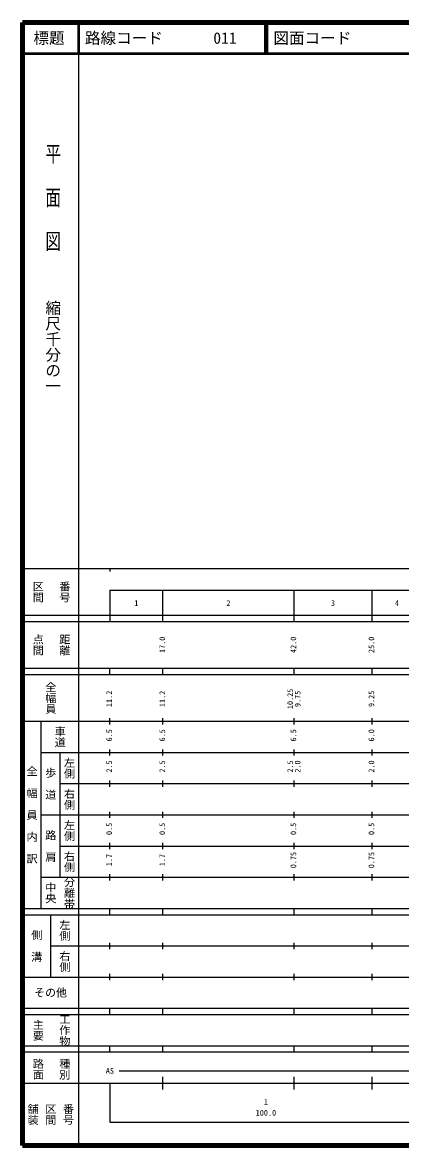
# Model space of a CAD drawing. Units: millimetres on the paper, enlarged 1000 times. Extents: x 40000 to 680000, y 20000 to 380000.
# Drawn here: x 40000 to 161131, y 20000 to 380000 of the extents above; entities that cross this region are included whole.
import ezdxf
from ezdxf.enums import TextEntityAlignment as Align

# ---------------------------------------------------------------- set-up
doc = ezdxf.new("R2010")
doc.units = ezdxf.units.MM
doc.header["$LTSCALE"] = 1000
for name, color, linetype, lineweight in [('M-TTL', 2, 'Continuous', 140), ('M-TTL-BAND', 7, 'Continuous', 25), ('M-TTL-LINE', 7, 'Continuous', 50)]:
    doc.layers.add(name, color=color, linetype=linetype, lineweight=lineweight)
doc.layers.add('M-TTL-TXT', color=7, linetype='Continuous')
doc.styles.add('@ＭＳ ゴシック', font='')
doc.styles.add('ＭＳ ゴシック', font='')
doc.styles.get('@ＭＳ ゴシック').set_extended_font_data('@MS Gothic')
doc.styles.get('ＭＳ ゴシック').set_extended_font_data('MS Gothic')

msp = doc.modelspace()

# ---------------------------------------------------------------- linework, layer by layer
at = {"layer": 'M-TTL'}
for p, q in [((40000, 380000), (40000, 20000)), ((680000, 380000), (40000, 380000)), ((40000, 20000), (680000, 20000))]:
    msp.add_line(p, q, dxfattribs=at)
at = {"layer": 'M-TTL-BAND'}
for p, q in [((58000, 370000), (58000, 20000)), ((40000, 205000), (579000, 205000)), ((68000, 205000), (68000, 204000)), ((68000, 198000), (579000, 198000)), ((68000, 198000), (68000, 188000)), ((85000, 188000), (85000, 198000)), ((127000, 188000), (127000, 198000)), ((152000, 188000), (152000, 198000)), ((40000, 190000), (579000, 190000)), ((40000, 188000), (579000, 188000)), ((40000, 173000), (579000, 173000)), ((68000, 171000), (68000, 173000)), ((85000, 171000), (85000, 173000)), ((127000, 171000), (127000, 173000)), ((152000, 171000), (152000, 173000)), ((40000, 171000), (579000, 171000)), ((40000, 156000), (579000, 156000)), ((46000, 96000), (46000, 156000)), ((68000, 155000), (68000, 157000)), ((85000, 155000), (85000, 157000)), ((127000, 155000), (127000, 157000)), ((152000, 155000), (152000, 157000)), ((46000, 146000), (579000, 146000)), ((52000, 146000), (52000, 106000)), ((68000, 145000), (68000, 147000)), ((85000, 145000), (85000, 147000)), ((127000, 145000), (127000, 147000)), ((152000, 145000), (152000, 147000)), ((68000, 135000), (68000, 137000)), ((85000, 135000), (85000, 137000)), ((127000, 135000), (127000, 137000)), ((152000, 135000), (152000, 137000)), ((52000, 136000), (579000, 136000)), ((46000, 126000), (579000, 126000)), ((68000, 125000), (68000, 127000)), ((85000, 125000), (85000, 127000)), ((127000, 125000), (127000, 127000)), ((152000, 125000), (152000, 127000)), ((52000, 116000), (579000, 116000)), ((68000, 115000), (68000, 117000)), ((85000, 115000), (85000, 117000)), ((127000, 115000), (127000, 117000)), ((152000, 115000), (152000, 117000)), ((46000, 106000), (579000, 106000)), ((68000, 105000), (68000, 107000)), ((85000, 105000), (85000, 107000)), ((127000, 105000), (127000, 107000)), ((152000, 105000), (152000, 107000)), ((40000, 96000), (579000, 96000)), ((40000, 94000), (579000, 94000)), ((49000, 94000), (49000, 74000)), ((68000, 94000), (68000, 96000)), ((85000, 94000), (85000, 96000)), ((127000, 94000), (127000, 96000)), ((152000, 94000), (152000, 96000)), ((49000, 84000), (579000, 84000)), ((68000, 83000), (68000, 85000)), ((85000, 83000), (85000, 85000)), ((127000, 83000), (127000, 85000)), ((152000, 83000), (152000, 85000)), ((40000, 74000), (579000, 74000)), ((68000, 73000), (68000, 75000)), ((85000, 73000), (85000, 75000)), ((127000, 73000), (127000, 75000)), ((152000, 73000), (152000, 75000)), ((40000, 64000), (579000, 64000)), ((40000, 62000), (579000, 62000)), ((68000, 62000), (68000, 64000)), ((85000, 62000), (85000, 64000)), ((127000, 62000), (127000, 64000)), ((152000, 62000), (152000, 64000)), ((40000, 52000), (579000, 52000)), ((68000, 50000), (68000, 52000)), ((85000, 50000), (85000, 52000)), ((127000, 50000), (127000, 52000)), ((152000, 50000), (152000, 52000)), ((40000, 50000), (579000, 50000)), ((71000, 44000), (274000, 44000)), ((40000, 40000), (579000, 40000)), ((68000, 40000), (68000, 27500)), ((85000, 38000), (85000, 42000)), ((127000, 38000), (127000, 42000)), ((152000, 38000), (152000, 42000)), ((68000, 27500), (579000, 27500))]:
    msp.add_line(p, q, dxfattribs=at)
at = {"layer": 'M-TTL-LINE'}
for p, q in [((58000, 380000), (58000, 370000)), ((117750, 380000), (117750, 370000)), ((118250, 380000), (118250, 370000)), ((40000, 370000), (680000, 370000))]:
    msp.add_line(p, q, dxfattribs=at)

# ---------------------------------------------------------------- texts
at = {"layer": 'M-TTL-BAND', "style": '@ＭＳ ゴシック', "width": 1.4}
msp.add_text('平  面  図', height=3666, rotation=270, dxfattribs=at).set_placement((49777, 306475), align=Align.MIDDLE_RIGHT)
at = {"layer": 'M-TTL-BAND', "style": '@ＭＳ ゴシック'}
msp.add_text('縮尺千分の一', height=3666, rotation=270, dxfattribs=at).set_placement((49777, 261030), align=Align.MIDDLE_RIGHT)
for s, p in [('区間', (45000, 197500)), ('番号', (53500, 197500)), ('点間', (45000, 180500)), ('距離', (53500, 180500)), ('全幅員', (49000, 163500)), ('車道', (52000, 151000)), ('左側', (55000, 141000)), ('全\u3000幅\u3000員\u3000内\u3000訳', (43000, 126000)), ('歩\u3000道', (49000, 136000)), ('右側', (55000, 131000)), ('左側', (55000, 121000)), ('路\u3000肩', (49000, 116000)), ('右側', (55000, 111000)), ('分離帯', (55000, 101000)), ('中央', (49000, 101000)), ('左側', (53500, 89000)), ('側\u3000溝', (44500, 84000)), ('右側', (53500, 79000)), ('工作物', (53500, 57000)), ('主要', (45000, 57000)), ('路面', (45000, 44500)), ('種別', (53500, 44500)), ('舗装', (43333, 30000)), ('区間', (49000, 30000)), ('番号', (54667, 30000))]:
    msp.add_text(s, height=2566, rotation=270, dxfattribs=at).set_placement(p, align=Align.MIDDLE_CENTER)
at = {"layer": 'M-TTL-BAND', "style": 'ＭＳ ゴシック'}
for s, p in [('1', (76500, 192405)), ('2', (106000, 192405)), ('3', (139500, 192405)), ('4', (160000, 192405)), ('AS', (68000, 42500)), ('1', (118000, 32523)), ('100.0', (118000, 29033))]:
    msp.add_text(s, height=1833, dxfattribs=at).set_placement(p, align=Align.BOTTOM_CENTER)
for s, p in [('17.0', (86251, 180500)), ('42.0', (128251, 180500)), ('25.0', (153251, 180500)), ('10.25', (127251, 163174)), ('11.2', (69251, 163174)), ('11.2', (86251, 163174)), ('9.75', (129621, 163174)), ('9.25', (153251, 163174)), ('6.5', (69251, 151500)), ('6.5', (86251, 151500)), ('6.5', (128251, 151500)), ('6.0', (153251, 151500)), ('2.5', (69251, 141500)), ('2.5', (86251, 141500)), ('2.5', (127251, 141500)), ('2.0', (129621, 141500)), ('2.0', (153251, 141500)), ('0.5', (69251, 121500)), ('0.5', (86251, 121500)), ('0.5', (128251, 121500)), ('0.5', (153251, 121500)), ('1.7', (69251, 111500)), ('1.7', (86251, 111500)), ('0.75', (128251, 111500)), ('0.75', (153251, 111500))]:
    msp.add_text(s, height=1833, rotation=90, dxfattribs=at).set_placement(p, align=Align.BOTTOM_CENTER)
msp.add_text('その他', height=2566, dxfattribs=at).set_placement((49000, 69000), align=Align.MIDDLE_CENTER)
at = {"layer": 'M-TTL-TXT', "style": 'ＭＳ ゴシック'}
msp.add_text('標題', height=3666, dxfattribs=at).set_placement((48500, 375000), align=Align.MIDDLE_CENTER)
for s, p in [('路線コード', (60000, 375000)), ('011', (101142, 375000)), ('図面コード', (120380, 375000))]:
    msp.add_text(s, height=3666, dxfattribs=at).set_placement(p, align=Align.MIDDLE_LEFT)

doc.saveas('drawing.dxf')
